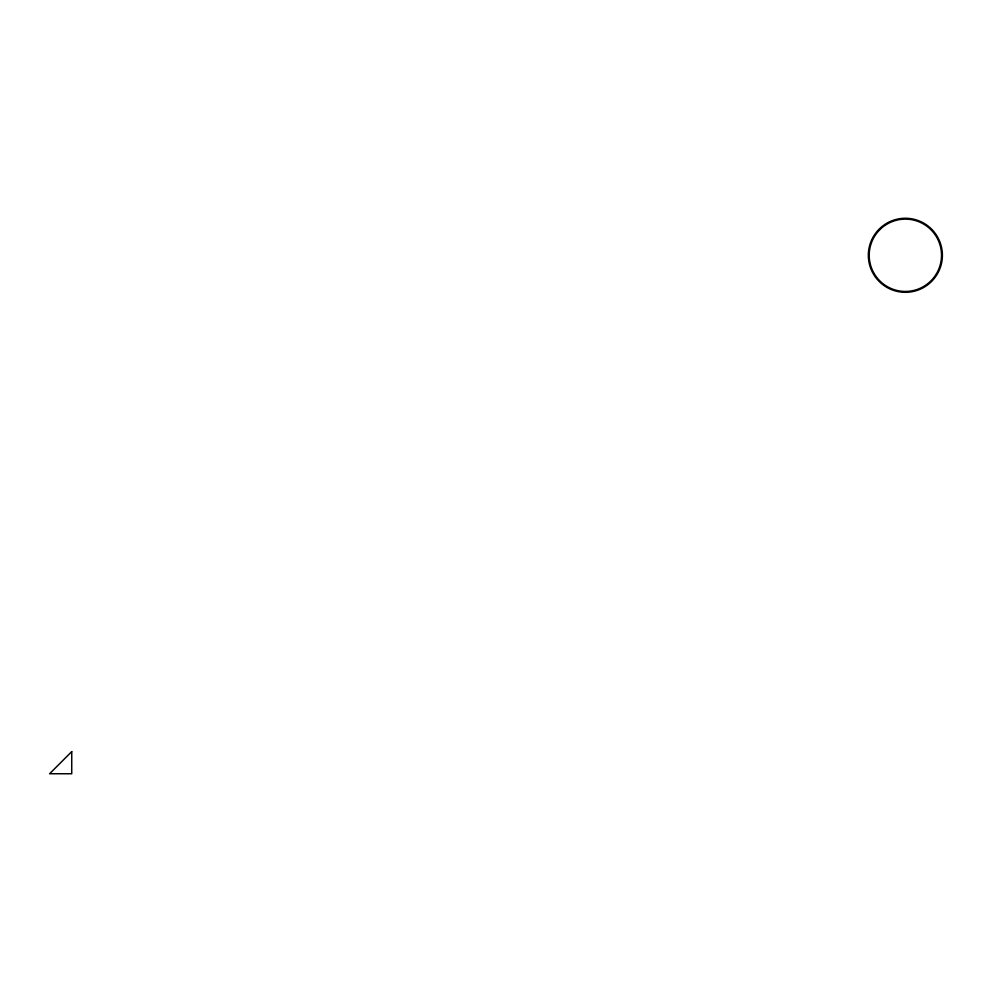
<?xml version="1.0" encoding="UTF-8"?>
<svg xmlns="http://www.w3.org/2000/svg" width="992" height="992" viewBox="0 0 992 992"><rect width="100%" height="100%" fill="white"/><g stroke="black" fill="none" stroke-linecap="round" stroke-linejoin="round"><path stroke-width="1.49" d="M71.734 751.614L49.6 773.748L71.734 773.748L71.734 751.614M886.848 287.358A37.039 37.039 0 0 0 942.4 255.291A37.039 37.039 0 0 0 886.848 223.212A37.039 37.039 0 0 0 886.848 287.358M887.282 286.601A36.158 36.158 0 0 0 941.52 255.291A36.158 36.158 0 0 0 887.282 223.969A36.158 36.158 0 0 0 887.282 286.601"/></g></svg>
